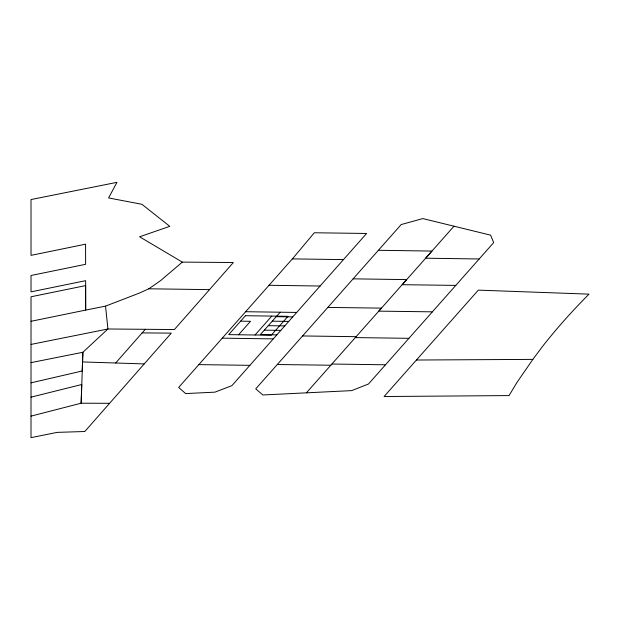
<?xml version="1.0" encoding="UTF-8"?>
<svg xmlns="http://www.w3.org/2000/svg" width="620" height="620" viewBox="0 0 620 620"><rect width="100%" height="100%" fill="white"/><g stroke="black" fill="none" stroke-linecap="round" stroke-linejoin="round"><path stroke-width="0.93" d="M142.135 332.901L171.275 333.134L84.816 431.505L57.156 432.373L31.008 437.658L31.023 296.771L85.622 285.595L85.669 310.093L31 321.3M182.319 262.113L160.518 280.69L148.823 288.788L139.345 293.097L105.54 306.133L85.669 310.093L85.645 280.674L31.016 291.857L31.023 275.489L85.614 264.306L85.583 244.187L31.031 255.363L31.008 199.555L116.955 182.342L108.578 197.943L141.91 204.29L169.772 226.331L139.608 236.786L182.319 262.113L233.345 262.524L174.422 329.538L107.919 328.995L82.886 352.276L81.142 403.209L31 416.129M532.859 359.383L516.979 382.408L509.051 395.583L384.098 396.521L478.322 290.137L589 294.136A958.613 408.154 -14 0 0 542.229 346.82L532.859 359.383L416.423 360.026M82.545 361.933L115.669 363.002L145.282 329.305M198.865 364.614L293.113 258.044L314.301 232.771L366.606 233.469L231.896 385.648L214.938 392.15L185.636 393.584L178.668 387.423L198.865 364.614L249.883 365.335M277.287 364.513L255.735 388.864L262.841 394.971L351.695 390.615L368.489 383.997L493.69 242.59L490.614 235.151L422.825 218.581L401.171 224.564L277.287 364.513L330.832 365.226L381.44 308.125L327.817 307.419M306.388 392.847L330.832 365.226M453.987 226.192L425.646 258.207L479.183 258.974M238.576 334.761L250.503 321.3L240.622 321.16M255.053 334.994L271.808 316.084M280.209 312.201L260.322 334.645L276.799 334.87M31.023 397.149L81.763 384.501L81.142 403.209L109.624 403.31M31.023 382.842L82.22 370.993L82.886 352.276L31.008 362.623M31.031 344.418L107.919 328.995L105.54 306.133M292.353 258.897L343.511 259.594M455.801 285.394L402.186 284.696L431.962 251.069L378.394 250.294M148.823 288.788L209.513 289.633M432.38 311.844L378.797 311.139L406.681 279.604L353.144 278.845M302.568 335.955L356.151 336.675M355.345 337.59L408.89 338.319M269.01 285.278L320.098 286.022M245.629 311.721L296.685 312.433M276.226 316.696L292.71 316.921M272.25 321.183L288.726 321.408M268.274 325.671L284.751 325.895M264.298 330.158L280.775 330.382M222.216 338.163L273.265 338.884M331.925 364.033L385.501 364.793M115.669 363.002L144.212 363.917M245.442 315.712L228.687 334.622L271.265 335.219L288.021 316.316L245.442 315.712"/></g></svg>
